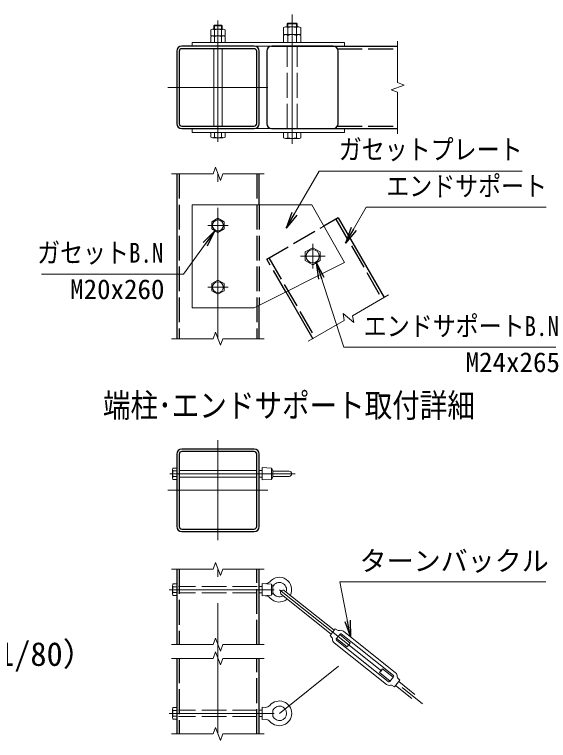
# Model space of a CAD drawing. Units: millimetres, scale not verified. Extents: x -16799 to 16801, y -11879 to 11881.
# Drawn here: x 4347 to 9533, y -6118 to 928 of the extents above; entities that cross this region are included whole.
import ezdxf
from ezdxf.enums import TextEntityAlignment as Align

# ---------------------------------------------------------------- set-up
doc = ezdxf.new("R2010")
doc.units = ezdxf.units.MM
doc.header["$LTSCALE"] = 40
doc.linetypes.add('DASHED', pattern=[7.5, 6, -1.5])
doc.linetypes.add('USER1', pattern=[50.8, 31.75, -6.35, 6.35, -6.35])
for name, color, linetype, lineweight in [('0-0_D-TTL-TXT', 7, 'Continuous', 13), ('0-1_D-STR1', 1, 'Continuous', 25), ('0-2_D-BMK', 2, 'USER1', 13), ('0-3_D-STR3', 3, 'Continuous', 13), ('0-5_D-STR-DIM', 7, 'Continuous', 13), ('0-6_D-STR-TXT', 7, 'Continuous', 13), ('0-8_0', 7, 'Continuous', 25)]:
    doc.layers.add(name, color=color, linetype=linetype, lineweight=lineweight)
doc.styles.add('ＭＳ ゴシック', font='')
doc.styles.get('ＭＳ ゴシック').set_extended_font_data('MS Gothic')

# ---------------------------------------------------------------- blocks, each defined once
blk = doc.blocks.new('_Open')
at = {"layer": '0-8_0'}
blk.add_line((-40, 6.67), (0, 0), dxfattribs=at)
blk.add_lwpolyline([(-40, -6.67), (0, 0), (-40, 0)], dxfattribs=at)

msp = doc.modelspace()

# ---------------------------------------------------------------- linework, layer by layer
at = {"layer": '0-1_D-STR1'}
for p, q in [((5922.67, 572.23), (5922.67, -131.77)), ((5946.67, 572.23), (5946.67, -131.77)), ((6674.67, 620.23), (5970.67, 620.23)), ((6674.67, 596.23), (5970.67, 596.23)), ((6698.67, -131.77), (6698.67, 572.23)), ((6722.67, -131.77), (6722.67, 572.23)), ((6796.26, 572.23), (6796.26, -131.77)), ((6842.67, 620.23), (8067.8, 620.23)), ((7441.08, 620.23), (6844.26, 620.23)), ((7489.08, -131.77), (7489.08, 572.23)), ((5970.67, -155.77), (6674.67, -155.77)), ((5970.67, -179.77), (6674.67, -179.77)), ((6842.67, -179.77), (8067.8, -179.77)), ((6844.26, -179.77), (7441.08, -179.77)), ((5922.67, -618.51), (5922.67, -2218.51)), ((6722.67, -918.51), (6722.67, -618.51)), ((7489.08, -1045.3), (7350.75, -1125.16)), ((7489.08, -1045.3), (7935.49, -1818.51)), ((6980.57, -1764.55), (7242.67, -2218.51)), ((6722.67, -2218.51), (6722.67, -1893.51)), ((6674.67, -3289.49), (5970.67, -3289.49)), ((5922.67, -3337.49), (5922.67, -4041.49)), ((5946.67, -3337.49), (5946.67, -4041.49)), ((6674.67, -3313.49), (5970.67, -3313.49)), ((6698.67, -4041.49), (6698.67, -3337.49)), ((6722.67, -4041.49), (6722.67, -3337.49)), ((5970.67, -4065.49), (6674.67, -4065.49)), ((5970.67, -4089.49), (6674.67, -4089.49)), ((5922.67, -4454.2), (5922.67, -5187.54)), ((6722.67, -5187.54), (6722.67, -4454.2)), ((5922.67, -5320.87), (5922.67, -6054.2)), ((6722.67, -6054.2), (6722.67, -5320.87))]:
    msp.add_line(p, q, dxfattribs=at)
at = {"layer": '0-1_D-STR1', "linetype": 'DASHED'}
for p, q in [((7482.64, 596.23), (8067.8, 596.23)), ((7482.64, -155.77), (8067.8, -155.77)), ((5946.67, -618.51), (5946.67, -2218.51)), ((6698.67, -618.51), (6698.67, -2218.51)), ((6722.67, -918.51), (6722.67, -1893.51)), ((7468.29, -1057.3), (7914.7, -1830.51)), ((6817.04, -1433.3), (7263.45, -2206.51)), ((5946.66, -4454.2), (5946.66, -5187.54)), ((6698.67, -5187.54), (6698.67, -4454.2)), ((5946.66, -5320.87), (5946.66, -6054.2)), ((6698.67, -6054.2), (6698.67, -5320.87))]:
    msp.add_line(p, q, dxfattribs=at)
msp.add_lwpolyline([(6980.57, -1764.55), (6796.26, -1445.3), (7350.75, -1125.16)], dxfattribs=at)
at = {"layer": '0-1_D-STR1'}
for centre, radius, start, end in [((5970.67, 572.23), 48, 90, 180), ((5970.67, 572.23), 24, 90, 180), ((6674.67, 572.23), 48, 0, 90), ((6674.67, 572.23), 24, 0, 90), ((6844.26, 572.23), 48, 90, 180), ((7441.08, 572.23), 48, 0, 90), ((5970.67, -131.77), 48, 180, 270), ((5970.67, -131.77), 24, 180, 270), ((6674.67, -131.77), 24, 270, 0), ((6674.67, -131.77), 48, 270, 0), ((6844.26, -131.77), 48, 180, 270), ((7441.08, -131.77), 48, 270, 0), ((5970.67, -3337.49), 48, 90, 180), ((6674.67, -3337.49), 48, 0, 90), ((5970.67, -3337.49), 24, 90, 180), ((6674.67, -3337.49), 24, 0, 90), ((5970.67, -4041.49), 48, 180, 270), ((5970.67, -4041.49), 24, 180, 270), ((6674.67, -4041.49), 24, 270, 0), ((6674.67, -4041.49), 48, 270, 0)]:
    msp.add_arc(centre, radius, start, end, dxfattribs=at)
at = {"layer": '0-2_D-BMK'}
for p, q in [((7042.67, -328.26), (7042.67, 927.74)), ((6322.67, -306.66), (6322.67, 868.67)), ((5837.17, 220.23), (6808.16, 220.23)), ((6322.67, -2218.51), (6322.67, -618.51)), ((6322.67, -1206.61), (6322.67, -1030.41)), ((6422.67, -1118.51), (6222.67, -1118.51)), ((6410.76, -1118.51), (6234.57, -1118.51)), ((7242.67, -1298.51), (7242.67, -1538.51)), ((7242.67, -1520.9), (7242.67, -1316.12)), ((7122.67, -1418.51), (7362.67, -1418.51)), ((7345.05, -1418.51), (7140.28, -1418.51)), ((6322.67, -1630.41), (6322.67, -1806.61)), ((6422.67, -1718.51), (6222.67, -1718.51)), ((6410.76, -1718.51), (6234.57, -1718.51)), ((6322.67, -3203.99), (6322.67, -4174.99)), ((5856.51, -3529.49), (7071.15, -3529.49)), ((5837.17, -3689.49), (6808.16, -3689.49)), ((6322.67, -6054.2), (6322.67, -4454.2)), ((5850.21, -4654.2), (6868.26, -4654.2)), ((6918.67, -4654.2), (8427.87, -5855.04)), ((6918.67, -5854.2), (7492.51, -5397.61)), ((5850.21, -5854.2), (6868.26, -5854.2))]:
    msp.add_line(p, q, dxfattribs=at)
at = {"layer": '0-3_D-STR3'}
for p, q in [((6253.47, 720.23), (6253.47, 778.63)), ((6269.74, 784.23), (6374.59, 784.23)), ((6282.67, 818.82), (6288.08, 824.23)), ((6282.67, 784.23), (6282.67, 818.82)), ((6282.67, 818.82), (6362.67, 818.82)), ((6288.07, 720.23), (6288.07, 778.63)), ((6288.08, 824.23), (6357.25, 824.23)), ((6288.08, 784.23), (6288.08, 824.23)), ((6357.25, 784.23), (6357.25, 824.23)), ((6362.67, 818.82), (6357.25, 824.23)), ((6357.27, 720.23), (6357.27, 778.63)), ((6362.67, 784.23), (6362.67, 818.82)), ((6391.87, 778.63), (6391.87, 720.23)), ((6959.47, 732.23), (6959.47, 800.23)), ((6979.89, 808.23), (7108.6, 808.23)), ((6994.67, 837.74), (7001.16, 844.23)), ((6994.67, 808.23), (6994.67, 837.74)), ((6994.67, 837.74), (7090.67, 837.74)), ((7001.07, 732.23), (7001.07, 800.23)), ((7001.16, 844.23), (7084.17, 844.23)), ((7001.16, 808.23), (7001.16, 844.23)), ((7084.17, 808.23), (7084.17, 844.23)), ((7084.17, 844.23), (7090.67, 837.74)), ((7084.27, 732.23), (7084.27, 800.23)), ((7090.67, 808.23), (7090.67, 837.74)), ((7125.87, 800.23), (7125.87, 732.23)), ((6253.47, 720.23), (6391.87, 720.23)), ((6253.47, 656.23), (6253.47, 714.63)), ((6269.74, 720.23), (6374.59, 720.23)), ((6288.07, 656.23), (6288.07, 714.63)), ((6357.27, 656.23), (6357.27, 714.63)), ((6391.87, 714.63), (6391.87, 656.23)), ((6959.47, 732.23), (7125.87, 732.23)), ((6959.47, 656.23), (6959.47, 724.23)), ((6979.89, 732.23), (7108.6, 732.23)), ((7001.07, 656.23), (7001.07, 724.23)), ((7084.27, 656.23), (7084.27, 724.23)), ((7125.87, 724.23), (7125.87, 656.23)), ((6072.67, 656.23), (7552.67, 656.23)), ((6072.67, 656.23), (6072.67, 620.23)), ((6253.47, 656.23), (6391.87, 656.23)), ((6959.47, 656.23), (7125.87, 656.23)), ((7552.67, 656.23), (7552.67, 620.23)), ((6072.67, 620.23), (7552.67, 620.23)), ((6282.67, -155.77), (6282.67, 596.23)), ((6362.67, -155.77), (6362.67, 596.23)), ((6072.67, -179.77), (7552.67, -179.77)), ((6072.67, -215.77), (6072.67, -179.77)), ((7552.67, -215.77), (7552.67, -179.77)), ((6072.67, -215.77), (7552.67, -215.77)), ((6253.47, -215.77), (6391.87, -215.77)), ((6253.47, -262.17), (6253.47, -215.77)), ((6269.74, -267.77), (6374.59, -267.77)), ((6288.07, -262.17), (6288.07, -215.77)), ((6357.27, -262.17), (6357.27, -215.77)), ((6391.87, -262.17), (6391.87, -215.77)), ((6959.47, -215.77), (7125.87, -215.77)), ((6959.47, -267.77), (6959.47, -215.77)), ((6979.89, -275.77), (7108.6, -275.77)), ((7001.07, -267.77), (7001.07, -215.77)), ((7084.27, -267.77), (7084.27, -215.77)), ((7125.87, -267.77), (7125.87, -215.77)), ((7232.67, -918.51), (6072.67, -918.51)), ((5882.67, -3487.33), (5882.67, -3571.34)), ((5885.87, -3474.09), (5922.67, -3474.09)), ((5922.67, -3501.79), (5885.87, -3501.79)), ((5922.67, -3474.09), (5922.67, -3584.89)), ((5946.67, -3497.49), (6698.67, -3497.49)), ((6722.67, -3497.49), (6750.67, -3497.49)), ((6750.67, -3469.49), (6750.67, -3589.49)), ((6842.67, -3475.49), (6842.67, -3583.49)), ((6856.41, -3497.49), (6856.41, -3561.49)), ((6856.41, -3504.49), (7013.67, -3504.49)), ((5922.67, -3557.19), (5885.87, -3557.19)), ((5885.87, -3584.89), (5922.67, -3584.89)), ((5946.67, -3561.49), (6698.67, -3561.49)), ((6722.67, -3561.49), (6750.67, -3561.49)), ((6750.67, -3589.49), (6842.67, -3583.49)), ((6842.67, -3583.49), (6856.41, -3561.49)), ((6856.41, -3554.49), (7013.67, -3554.49)), ((5882.67, -4612.05), (5882.67, -4696.05)), ((5885.87, -4598.8), (5922.67, -4598.8)), ((5922.67, -4626.5), (5885.87, -4626.5)), ((5922.67, -4598.8), (5922.67, -4709.6)), ((6722.67, -4622.2), (6750.67, -4622.2)), ((6750.67, -4594.2), (6750.67, -4714.2)), ((6842.67, -4600.2), (6842.67, -4708.2)), ((6856.41, -4622.2), (6856.41, -4686.2)), ((5922.67, -4681.9), (5885.87, -4681.9)), ((5885.87, -4709.6), (5922.67, -4709.6)), ((6722.67, -4686.2), (6750.67, -4686.2)), ((6750.67, -4714.2), (6842.67, -4708.2)), ((6842.67, -4708.2), (6856.41, -4686.2)), ((6939.72, -4701.62), (7421.74, -5085.16)), ((6969.6, -4664.06), (7451.62, -5047.6)), ((7411.78, -5097.68), (7461.59, -5035.08)), ((7461.59, -5035.08), (7490.17, -5049.27)), ((7540.98, -5057.36), (8048.05, -5460.82)), ((7411.78, -5097.68), (7432.03, -5122.34)), ((7471.21, -5132.19), (7508.57, -5085.24)), ((7504.84, -5089.94), (7608.13, -5172.12)), ((7519.81, -5083.96), (8026.88, -5487.43)), ((7451.32, -5170.04), (7958.39, -5573.5)), ((7472.49, -5143.43), (7979.56, -5546.9)), ((7891.25, -5458.74), (7921.13, -5421.18)), ((7921.13, -5421.18), (8024.43, -5503.36)), ((7891.25, -5458.74), (7994.54, -5540.92)), ((7990.8, -5545.62), (8028.16, -5498.67)), ((8077.64, -5545.7), (8235.88, -5671.62)), ((8037.79, -5595.78), (8009.21, -5581.59)), ((8047.75, -5583.26), (8206, -5709.18)), ((5882.67, -5812.05), (5882.67, -5896.05)), ((5885.87, -5798.8), (5922.67, -5798.8)), ((5922.67, -5826.5), (5885.87, -5826.5)), ((5922.67, -5798.8), (5922.67, -5909.6)), ((6722.67, -5822.2), (6750.67, -5822.2)), ((6750.67, -5794.2), (6750.67, -5914.2)), ((6750.67, -5794.2), (6780.86, -5796.17)), ((6856.41, -5822.2), (6856.41, -5886.2)), ((5922.67, -5881.9), (5885.87, -5881.9)), ((5885.87, -5909.6), (5922.67, -5909.6)), ((6722.67, -5886.2), (6750.67, -5886.2)), ((6750.67, -5914.2), (6780.86, -5912.23))]:
    msp.add_line(p, q, dxfattribs=at)
at = {"layer": '0-3_D-STR3', "linetype": 'DASHED'}
for p, q in [((6994.67, -179.77), (6994.67, 620.23)), ((7090.67, -179.77), (7090.67, 620.23)), ((6704.67, -4622.2), (5940.67, -4622.2)), ((6704.67, -4686.2), (5940.67, -4686.2)), ((6704.67, -5822.2), (5940.67, -5822.2)), ((6704.67, -5886.2), (5940.67, -5886.2))]:
    msp.add_line(p, q, dxfattribs=at)
at = {"layer": '0-3_D-STR3'}
for points in [[(6672.67, -1918.51), (6072.67, -1918.51), (6072.67, -918.51)], [(7232.67, -918.51), (7552.67, -1478.51), (6672.67, -1918.51)], [(6750.67, -3469.49), (6842.67, -3475.49), (6856.41, -3497.49)], [(6750.67, -4594.2), (6842.67, -4600.2), (6856.41, -4622.2)], [(7474.95, -5127.5), (7578.24, -5209.68), (7608.13, -5172.12)], [(8037.79, -5595.78), (8087.6, -5533.18), (8067.35, -5508.52)]]:
    msp.add_lwpolyline(points, dxfattribs=at)
for points in [[(6382.59, -1083.91), (6322.67, -1049.31), (6262.74, -1083.91), (6262.74, -1153.11), (6322.67, -1187.71), (6382.59, -1153.11)], [(7170.61, -1460.11), (7242.67, -1501.71), (7314.72, -1460.11), (7314.72, -1376.91), (7242.67, -1335.31), (7170.61, -1376.91)], [(6382.59, -1683.91), (6322.67, -1649.31), (6262.74, -1683.91), (6262.74, -1753.11), (6322.67, -1787.71), (6382.59, -1753.11)]]:
    msp.add_lwpolyline(points, close=True, dxfattribs=at)
for centre, radius in [((6322.67, -1118.51), 52.42), ((7242.67, -1418.51), 64.36), ((6322.67, -1718.51), 52.42)]:
    msp.add_circle(centre, radius, dxfattribs=at)
for centre, radius, start, end in [((6270.77, 754.8), 29.45, 54.01973, 125.98027), ((6322.67, 674.54), 109.69, 71.61284, 108.38716), ((6374.57, 754.71), 29.52, 54.12648, 125.87352), ((6980.27, 777.2), 31.03, 47.91412, 132.08588), ((7042.67, 696.07), 112.16, 68.22895, 111.77105), ((7105.07, 777.97), 30.46, 46.94085, 133.05915), ((6270.77, 690.8), 29.45, 54.01973, 125.98027), ((6322.67, 610.54), 109.69, 71.61284, 108.38716), ((6374.57, 690.71), 29.52, 54.12648, 125.87352), ((6980.27, 701.2), 31.03, 47.91412, 132.08588), ((7042.67, 620.07), 112.16, 68.22895, 111.77105), ((7105.07, 701.97), 30.46, 46.94085, 133.05915), ((6270.77, -238.34), 29.45, 234.01973, 305.98027), ((6322.67, -158.08), 109.69, 251.61284, 288.38716), ((6374.57, -238.25), 29.52, 234.12648, 305.87352), ((6980.27, -244.74), 31.03, 227.91412, 312.08588), ((7042.67, -163.61), 112.16, 248.22895, 291.77105), ((7105.07, -245.51), 30.46, 226.94085, 313.05915), ((5914.18, -3487.94), 31.52, 153.93467, 206.06533), ((6004.15, -3529.49), 121.49, 166.82041, 193.17959), ((7013.67, -3529.49), 25, 270, 90), ((5914.22, -3571.04), 31.56, 153.96929, 206.03071), ((6784.5, -4540.29), 56, 266.2686, 319.66701), ((6918.67, -4654.2), 120, 333.02839, 139.66701), ((5914.18, -4612.65), 31.52, 153.93467, 206.06533), ((6004.15, -4654.2), 121.49, 166.82041, 193.17959), ((6918.67, -4654.2), 70, 341.54247, 152.79711), ((5914.22, -4695.75), 31.56, 153.96929, 206.03071), ((6784.5, -4768.11), 56, 40.33299, 93.7314), ((6918.67, -4654.2), 70, 207.20289, 301.44039), ((6954.66, -4682.84), 24, 51.49143, 231.49143), ((6918.67, -4654.2), 120, 220.33299, 309.95447), ((7497.28, -5034.94), 16, 243.59068, 287.61032), ((7514.83, -5090.22), 42, 51.49143, 107.61032), ((7419.66, -5132.49), 16, 355.37255, 39.39218), ((7477.47, -5137.17), 42, 175.37255, 231.49143), ((7477.47, -5137.17), 8, 141.49143, 231.49143), ((7514.83, -5090.22), 8, 51.49143, 141.49143), ((8021.9, -5493.69), 8, 321.49143, 51.49143), ((8021.9, -5493.69), 42, 355.37255, 51.49143), ((7984.54, -5540.64), 8, 231.49143, 321.49143), ((8079.71, -5498.37), 16, 175.37255, 219.39218), ((7984.54, -5540.64), 42, 231.49143, 287.61032), ((8002.09, -5595.92), 16, 63.59068, 107.61032), ((6784.5, -5740.29), 56, 266.2686, 319.66701), ((6918.67, -5854.2), 120, 220.33299, 139.66701), ((5914.18, -5812.65), 31.52, 153.93467, 206.06533), ((6004.15, -5854.2), 121.49, 166.82041, 193.17959), ((6918.67, -5854.2), 70, 207.20289, 152.79711), ((5914.22, -5895.75), 31.56, 153.96929, 206.03071), ((6784.5, -5968.11), 56, 40.33299, 93.7314)]:
    msp.add_arc(centre, radius, start, end, dxfattribs=at)
at = {"layer": '0-5_D-STR-DIM'}
for p, q in [((8067.8, 670.23), (8067.8, 266.41)), ((8004.37, 197.15), (8131.23, 243.32)), ((8131.23, 243.32), (8067.8, 266.41)), ((8067.8, 174.06), (8004.37, 197.15)), ((8067.8, 174.06), (8067.8, -229.77)), ((6299.58, -555.08), (6276.49, -618.51)), ((6345.75, -681.94), (6299.58, -555.08)), ((5872.67, -618.51), (6276.49, -618.51)), ((6368.84, -618.51), (6345.75, -681.94)), ((6368.84, -618.51), (6772.67, -618.51)), ((7629.06, -1995.42), (7978.79, -1793.51)), ((7199.36, -2243.51), (7549.09, -2041.59)), ((7537.37, -1975.12), (7549.09, -2041.59)), ((7640.78, -2061.9), (7537.37, -1975.12)), ((7629.06, -1995.42), (7640.78, -2061.9)), ((6299.58, -2155.08), (6276.49, -2218.51)), ((6345.75, -2281.94), (6299.58, -2155.08)), ((5872.67, -2218.51), (6276.49, -2218.51)), ((6368.84, -2218.51), (6345.75, -2281.94)), ((6368.84, -2218.51), (6772.67, -2218.51)), ((6299.58, -4390.77), (6276.49, -4454.2)), ((6345.75, -4517.63), (6299.58, -4390.77)), ((5872.67, -4454.2), (6276.49, -4454.2)), ((6368.84, -4454.2), (6345.75, -4517.63)), ((6368.84, -4454.2), (6772.67, -4454.2)), ((6299.58, -5124.11), (6276.49, -5187.54)), ((6345.75, -5250.97), (6299.58, -5124.11)), ((5872.67, -5187.54), (6276.49, -5187.54)), ((6368.84, -5187.54), (6345.75, -5250.97)), ((6368.84, -5187.54), (6772.67, -5187.54)), ((6299.58, -5257.44), (6276.49, -5320.87)), ((5872.67, -5320.87), (6276.49, -5320.87)), ((6368.84, -5320.87), (6772.67, -5320.87)), ((5872.67, -6054.2), (6276.49, -6054.2)), ((6299.58, -5990.77), (6276.49, -6054.2)), ((6345.75, -6117.63), (6299.58, -5990.77)), ((6368.84, -6054.2), (6345.75, -6117.63)), ((6368.84, -6054.2), (6772.67, -6054.2))]:
    msp.add_line(p, q, dxfattribs=at)
msp.add_lwpolyline([(6368.84, -5320.87), (6345.75, -5384.3), (6299.58, -5257.44)], dxfattribs=at)
at = {"layer": '0-6_D-STR-TXT'}
for points in [[(9277.39, -591.73), (7304.16, -591.73), (6985.65, -1143.39)], [(9511.31, -943.14), (7762.43, -943.14), (7561.72, -1290.79)], [(4608.78, -1593.41), (5989.12, -1593.41), (6291.53, -1172.03)], [(9609.8, -2301.63), (7544.18, -2301.63), (7279.31, -1482.81)], [(9506.03, -4578.59), (7505.38, -4578.59), (7610.83, -5111.28)]]:
    msp.add_lwpolyline(points, dxfattribs=at)

# ---------------------------------------------------------------- block references
at = {"layer": '0-6_D-STR-TXT', "xscale": 4, "yscale": 4}
for p, rotation in [((6984.65, -1145.12), 240), ((6292.7, -1170.41), 54.33436), ((7560.72, -1292.52), 240), ((7278.69, -1480.91), 107.92501), ((7611.22, -5113.24), 281.1979)]:
    msp.add_blockref('_Open', p, dxfattribs=dict(at, rotation=rotation))

# ---------------------------------------------------------------- texts
at = {"layer": '0-0_D-TTL-TXT', "style": 'ＭＳ ゴシック', "width": 0.85}
msp.add_text('端柱･エンドサポート取付詳細', height=230.8, dxfattribs=at).set_placement((5205.12, -3050.09), align=Align.BOTTOM_LEFT)
at = {"layer": '0-0_D-TTL-TXT', "style": 'ＭＳ ゴシック'}
msp.add_text('（S=1/80）', height=230.8, dxfattribs=at).set_placement((3558.18, -5463.02), align=Align.BOTTOM_LEFT)
at = {"layer": '0-6_D-STR-TXT', "style": 'ＭＳ ゴシック', "width": 0.85}
for s, p in [('ガセットプレート', (7495.67, -535.8)), ('エンドサポート', (7956.99, -891.27)), ('ガセットB.N', (4566.19, -1538.5)), ('エンドサポートB.N', (7738.73, -2249.77))]:
    msp.add_text(s, height=192.4, dxfattribs=at).set_placement(p, align=Align.BOTTOM_LEFT)
at = {"layer": '0-6_D-STR-TXT', "style": 'ＭＳ ゴシック'}
for s, p in [('M20x260', (4887.02, -1892.06)), ('M24x265', (8727.78, -2600.28)), ('ターンバックル', (7697.9, -4528.76))]:
    msp.add_text(s, height=192.4, dxfattribs=at).set_placement(p, align=Align.BOTTOM_LEFT)

doc.saveas('drawing.dxf')
